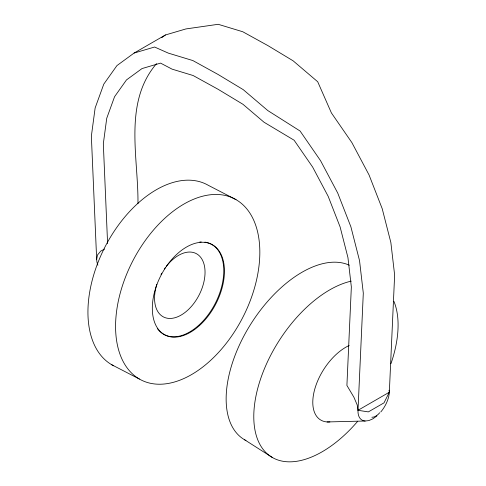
<?xml version="1.0" encoding="UTF-8"?>
<svg xmlns="http://www.w3.org/2000/svg" width="486" height="486" viewBox="0 0 486 486"><rect width="100%" height="100%" fill="white"/><g stroke="black" fill="none" stroke-linecap="round" stroke-linejoin="round"><path stroke-width="0.73" d="M376.936 415.907L372.853 418.847L368.825 420.59L365.132 421.016A22.156 12.107 -57.5 0 1 358.006 410.299L357.186 404.923L353.911 397.232L346.907 385.441L351.348 286.965L347.933 257.531L340.109 226.932L328.19 196.374L312.656 167.087L294.115 140.223L264.02 122.223L242.97 104.302L218.044 89.26L193.124 75.524L172.074 69.14L160.556 63.113L142.015 68.569L126.481 79.917L114.562 96.714L106.738 118.28L103.324 143.771L107.6 243.608M134.112 53.047L165.44 34.962L185.925 28.935L218.202 24.3L242.775 31.754L267.956 45.635L293.131 60.829L317.704 81.751L331.403 112.922L351.888 142.605L369.056 174.966L382.221 208.725L390.859 242.532L394.638 275.046L389.335 392.214L383.995 402.858L368.333 411.897L358.006 410.299L363.303 293.131L359.531 260.618L350.892 226.81L337.727 193.051L320.56 160.69L300.075 131.013L267.798 110.565L243.225 89.643L218.044 74.449L192.869 60.568L168.296 53.114L154.597 47.021L134.112 53.047L116.944 65.586L103.779 84.139L95.141 107.971L91.362 136.129L96.665 259.421A22.156 13.438 -62.7 0 0 97.886 265.21M96.665 259.421L97.486 254.992L100.76 251.08L104.581 249.057M156.528 63.63C123.146 102.625 138.516 157.403 137.963 203.707M161.765 37.647L165.44 34.962M358.006 410.299L389.335 392.214L389.025 390.197M327.072 421.951L365.132 421.016M236.014 199.649A101.902 61.825 -62.7 0 0 117.144 307.468A101.902 61.825 -62.7 0 0 210.007 360.94A101.902 61.825 -62.7 0 0 236.014 199.649L208.354 185.348A101.902 61.825 -62.7 0 0 105.602 245.776A101.902 61.825 -62.7 0 0 113.7 365.794M111.768 364.761L139.427 379.056M244.671 439.818L272.33 457.454M389.335 392.214A22.156 12.107 -57.5 0 1 380.793 411.97M329.915 421.933A44.305 24.209 -57.5 0 1 314.339 390.72A44.305 24.209 -57.5 0 1 349.185 345.497M393.952 301.417A101.902 55.683 -57.5 0 1 390.944 363.716M357.726 421.259A101.902 55.683 -57.5 0 1 253.868 420.341A101.902 55.683 -57.5 0 1 351.305 281.115M245.94 440.51A101.902 55.683 -57.5 0 1 247.933 328.779A101.902 55.683 -57.5 0 1 349.306 265.216M204.861 242.125A50.951 30.91 -62.7 0 1 214.241 305.317A50.951 30.91 -62.7 0 1 157.458 328.682M199.77 242.004A50.951 30.91 -62.7 0 1 201.253 241.925M166.504 266.097A35.666 21.639 -62.7 0 1 204.399 265.733A35.666 21.639 -62.7 0 1 177.256 316.963A35.666 21.639 -62.7 0 1 156.82 284.383M161.03 274.45A35.666 21.639 -62.7 0 1 161.723 273.199M164.39 268.958A35.666 21.639 -62.7 0 1 165.21 267.804M379.724 412.736A11.075 6.051 -57.5 0 1 371.893 417.255M199.539 325.498A50.951 30.91 -62.7 0 0 212.54 244.847A50.951 30.91 -62.7 0 0 153.108 298.756A50.951 30.91 -62.7 0 0 199.539 325.498"/></g></svg>
